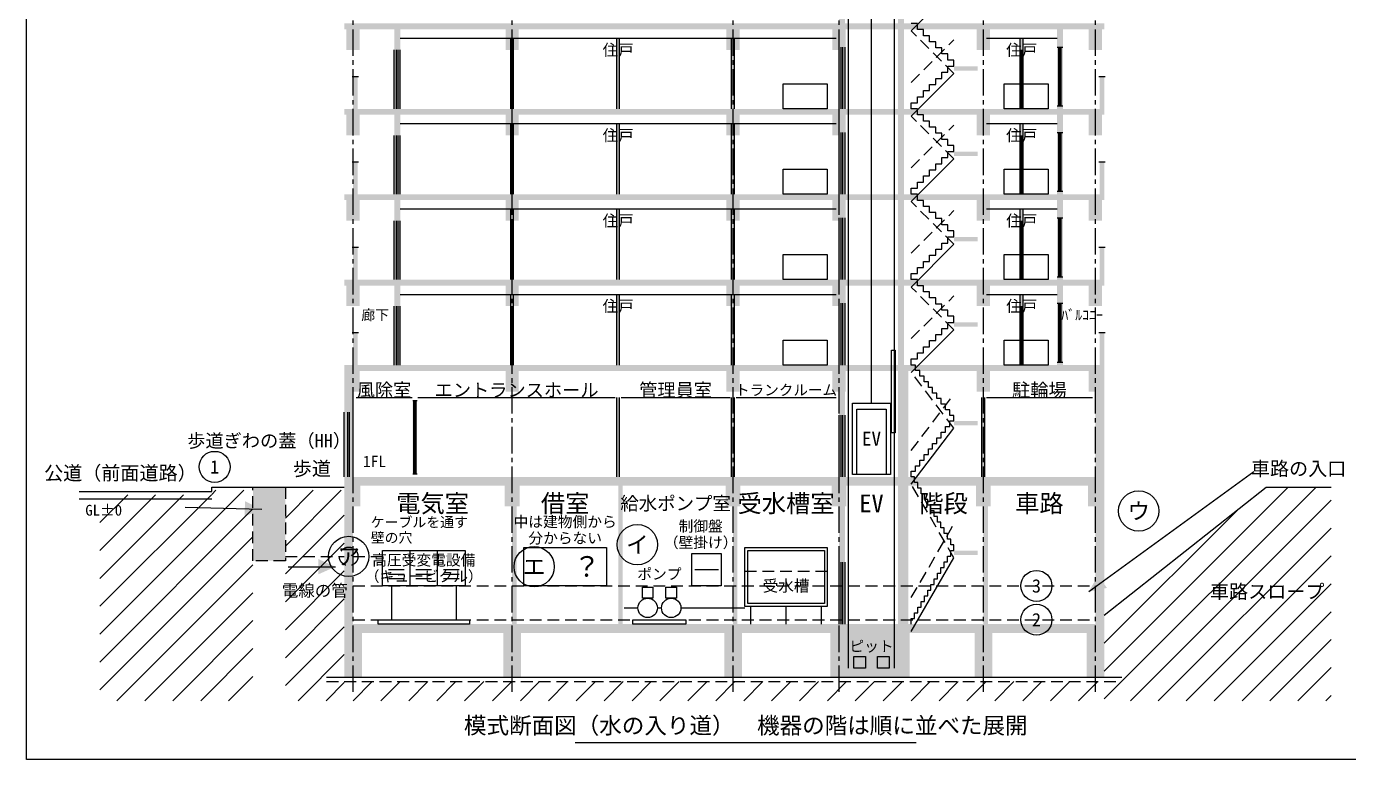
# Model space of a CAD drawing. Header units: millimetres. Extents: x 842 to 72842, y -51263 to -842.
# Drawn here: x 842 to 45727, y -51263 to -26363 of the extents above; entities that cross this region are included whole.
import ezdxf
from ezdxf.enums import TextEntityAlignment as Align

# ---------------------------------------------------------------- set-up
doc = ezdxf.new("R2010")
doc.units = ezdxf.units.MM
doc.linetypes.add('CENTER', pattern=[1350, 900, -150, 150, -150])
doc.linetypes.add('DASHED', pattern=[600, 400, -200])
for name, color, linetype in [('図枠', 7, 'CONTINUOUS'), ('地盤', 8, 'CONTINUOUS'), ('壁', 7, 'CONTINUOUS'), ('寸法', 5, 'CONTINUOUS'), ('建具', 7, 'CONTINUOUS'), ('引込', 5, 'DASHED'), ('文字', 7, 'CONTINUOUS'), ('水の位置', 4, 'DASHED'), ('水の入り道', 4, 'CONTINUOUS'), ('破線', 8, 'DASHED'), ('細線', 8, 'CONTINUOUS'), ('設備', 8, 'CONTINUOUS'), ('通り芯', 1, 'CENTER'), ('道路', 8, 'CONTINUOUS'), ('階段EV', 8, 'CONTINUOUS')]:
    doc.layers.add(name, color=color, linetype=linetype)
doc.styles.add('JP', font='msgothic.ttc')

msp = doc.modelspace()

# ---------------------------------------------------------------- linework, layer by layer
at = {"layer": '図枠'}
msp.add_line((19473.68, -50684.21), (31052.63, -50684.21), dxfattribs=at)
msp.add_lwpolyline([(842.11, -842.11), (72842.11, -842.11), (72842.11, -51263.16), (842.11, -51263.16)], close=True, dxfattribs=at)
for centre in [(38602.63, -42819.74), (21581.58, -43963.16), (11781.58, -44363.16), (18078.95, -44713.16)]:
    msp.add_circle(centre, 684.21, dxfattribs=at)
at = {"layer": '地盤'}
for p, q in [((3331.58, -47005.26), (8218.42, -42118.42)), ((7131.58, -42257.89), (7271.05, -42118.42)), ((9631.58, -43065.79), (10578.95, -42118.42)), ((9631.58, -44013.16), (11526.32, -42118.42)), ((37431.58, -48257.89), (43676.32, -42013.16)), ((37431.58, -49205.26), (44623.68, -42013.16)), ((3331.58, -43215.79), (4278.95, -42268.42)), ((3331.58, -44163.16), (5226.32, -42268.42)), ((3331.58, -45110.53), (6173.68, -42268.42)), ((3331.58, -46057.89), (7121.05, -42268.42)), ((38321.05, -49263.16), (45131.58, -42452.63)), ((3331.58, -47952.63), (8531.58, -42752.63)), ((9631.58, -44960.53), (11631.58, -42960.53)), ((37431.58, -47310.53), (41962.47, -42779.63)), ((39268.42, -49263.16), (45131.58, -43400)), ((3331.58, -48900), (8531.58, -43700)), ((9631.58, -45907.89), (11631.58, -43907.89)), ((40215.79, -49263.16), (45131.58, -44347.37)), ((3915.79, -49263.16), (8531.58, -44647.37)), ((9631.58, -46855.26), (11631.58, -44855.26)), ((41163.16, -49263.16), (45131.58, -45294.74)), ((4863.16, -49263.16), (8531.58, -45594.74)), ((9631.58, -47802.63), (11631.58, -45802.63)), ((5810.53, -49263.16), (8531.58, -46542.11)), ((42110.53, -49263.16), (45131.58, -46242.11)), ((9631.58, -48750), (11631.58, -46750)), ((6757.89, -49263.16), (8531.58, -47489.47)), ((43057.89, -49263.16), (45131.58, -47189.47)), ((10065.79, -49263.16), (11631.58, -47697.37)), ((7705.26, -49263.16), (8531.58, -48436.84)), ((44005.26, -49263.16), (45131.58, -48136.84)), ((11013.16, -49263.16), (11631.58, -48644.74)), ((11928.95, -49263.16), (12578.95, -48613.16)), ((12876.32, -49263.16), (13526.32, -48613.16)), ((13823.68, -49263.16), (14473.68, -48613.16)), ((14771.05, -49263.16), (15421.05, -48613.16)), ((15718.42, -49263.16), (16368.42, -48613.16)), ((16665.79, -49263.16), (17315.79, -48613.16)), ((17613.16, -49263.16), (18263.16, -48613.16)), ((18560.53, -49263.16), (19210.53, -48613.16)), ((19507.89, -49263.16), (20157.89, -48613.16)), ((20455.26, -49263.16), (21105.26, -48613.16)), ((21402.63, -49263.16), (22052.63, -48613.16)), ((22350, -49263.16), (23000, -48613.16)), ((23297.37, -49263.16), (23947.37, -48613.16)), ((24244.74, -49263.16), (24894.74, -48613.16)), ((25192.11, -49263.16), (25842.11, -48613.16)), ((26139.47, -49263.16), (26789.47, -48613.16)), ((27086.84, -49263.16), (27736.84, -48613.16)), ((28034.21, -49263.16), (28684.21, -48613.16)), ((28981.58, -49263.16), (29631.58, -48613.16)), ((29928.95, -49263.16), (30578.95, -48613.16)), ((30876.32, -49263.16), (31526.32, -48613.16)), ((31823.68, -49263.16), (32473.68, -48613.16)), ((32771.05, -49263.16), (33421.05, -48613.16)), ((33718.42, -49263.16), (34368.42, -48613.16)), ((34665.79, -49263.16), (35315.79, -48613.16)), ((35613.16, -49263.16), (36263.16, -48613.16)), ((36560.53, -49263.16), (37210.53, -48613.16)), ((44952.63, -49263.16), (45131.58, -49084.21))]:
    msp.add_line(p, q, dxfattribs=at)
at = {"layer": '壁'}
for points in [[(28431.58, -6063.16), (28631.58, -6063.16), (28431.58, -48163.16), (28631.58, -48163.16)], [(30431.58, -6063.16), (30631.58, -6063.16), (30431.58, -48163.16), (30631.58, -48163.16)], [(11631.58, -26263.16), (37431.58, -26263.16), (11631.58, -26463.16), (37431.58, -26463.16)], [(11706.58, -26463.16), (12156.58, -26463.16), (11706.58, -27163.16), (12156.58, -27163.16)], [(13331.58, -26463.16), (13531.58, -26463.16), (13331.58, -29163.16), (13531.58, -29163.16)], [(17106.58, -26463.16), (17556.58, -26463.16), (17106.58, -27163.16), (17556.58, -27163.16)], [(24606.58, -26463.16), (25056.58, -26463.16), (24606.58, -27163.16), (25056.58, -27163.16)], [(28206.58, -26463.16), (28656.58, -26463.16), (28206.58, -27163.16), (28656.58, -27163.16)], [(33106.58, -26463.16), (33556.58, -26463.16), (33106.58, -27163.16), (33556.58, -27163.16)], [(35831.58, -26463.16), (36031.58, -26463.16), (35831.58, -29163.16), (36031.58, -29163.16)], [(36906.58, -26463.16), (37356.58, -26463.16), (36906.58, -27163.16), (37356.58, -27163.16)], [(17281.58, -26763.16), (17381.58, -26763.16), (17281.58, -29163.16), (17381.58, -29163.16)], [(20881.58, -26763.16), (20981.58, -26763.16), (20881.58, -29163.16), (20981.58, -29163.16)], [(24781.58, -26763.16), (24881.58, -26763.16), (24781.58, -29163.16), (24881.58, -29163.16)], [(34581.58, -26763.16), (34681.58, -26763.16), (34581.58, -29163.16), (34681.58, -29163.16)], [(13331.58, -27163.16), (13531.58, -27163.16), (13331.58, -29163.16), (13531.58, -29163.16)], [(17281.58, -27163.16), (17381.58, -27163.16), (17281.58, -29163.16), (17381.58, -29163.16)], [(28431.58, -27063.16), (28631.58, -27063.16), (28431.58, -29163.16), (28631.58, -29163.16)], [(34581.58, -27163.16), (34681.58, -27163.16), (34581.58, -29163.16), (34681.58, -29163.16)], [(35831.58, -27063.16), (36031.58, -27063.16), (35831.58, -29063.16), (36031.58, -29063.16)], [(32331.58, -27713.16), (33131.58, -27713.16), (32331.58, -27863.16), (33131.58, -27863.16)], [(11931.58, -28063.16), (12081.58, -28063.16), (11931.58, -29163.16), (12081.58, -29163.16)], [(37281.58, -28063.16), (37431.58, -28063.16), (37281.58, -29163.16), (37431.58, -29163.16)], [(11631.58, -29163.16), (37431.58, -29163.16), (11631.58, -29363.16), (37431.58, -29363.16)], [(11706.58, -29363.16), (12156.58, -29363.16), (11706.58, -30063.16), (12156.58, -30063.16)], [(13331.58, -29363.16), (13531.58, -29363.16), (13331.58, -32063.16), (13531.58, -32063.16)], [(17106.58, -29363.16), (17556.58, -29363.16), (17106.58, -30063.16), (17556.58, -30063.16)], [(24606.58, -29363.16), (25056.58, -29363.16), (24606.58, -30063.16), (25056.58, -30063.16)], [(28206.58, -29363.16), (28656.58, -29363.16), (28206.58, -30063.16), (28656.58, -30063.16)], [(33106.58, -29363.16), (33556.58, -29363.16), (33106.58, -30063.16), (33556.58, -30063.16)], [(35831.58, -29363.16), (36031.58, -29363.16), (35831.58, -32063.16), (36031.58, -32063.16)], [(36906.58, -29363.16), (37356.58, -29363.16), (36906.58, -30063.16), (37356.58, -30063.16)], [(13331.58, -30063.16), (13531.58, -30063.16), (13331.58, -32063.16), (13531.58, -32063.16)], [(17281.58, -29663.16), (17381.58, -29663.16), (17281.58, -32063.16), (17381.58, -32063.16)], [(17281.58, -30063.16), (17381.58, -30063.16), (17281.58, -32063.16), (17381.58, -32063.16)], [(20881.58, -29663.16), (20981.58, -29663.16), (20881.58, -32063.16), (20981.58, -32063.16)], [(24781.58, -29663.16), (24881.58, -29663.16), (24781.58, -32063.16), (24881.58, -32063.16)], [(28431.58, -29963.16), (28631.58, -29963.16), (28431.58, -32063.16), (28631.58, -32063.16)], [(34581.58, -29663.16), (34681.58, -29663.16), (34581.58, -32063.16), (34681.58, -32063.16)], [(34581.58, -30063.16), (34681.58, -30063.16), (34581.58, -32063.16), (34681.58, -32063.16)], [(35831.58, -29963.16), (36031.58, -29963.16), (35831.58, -31963.16), (36031.58, -31963.16)], [(11931.58, -30963.16), (12081.58, -30963.16), (11931.58, -32063.16), (12081.58, -32063.16)], [(32331.58, -30613.16), (33131.58, -30613.16), (32331.58, -30763.16), (33131.58, -30763.16)], [(37281.58, -30963.16), (37431.58, -30963.16), (37281.58, -32063.16), (37431.58, -32063.16)], [(11631.58, -32063.16), (37431.58, -32063.16), (11631.58, -32263.16), (37431.58, -32263.16)], [(11706.58, -32263.16), (12156.58, -32263.16), (11706.58, -32963.16), (12156.58, -32963.16)], [(13331.58, -32263.16), (13531.58, -32263.16), (13331.58, -34963.16), (13531.58, -34963.16)], [(17106.58, -32263.16), (17556.58, -32263.16), (17106.58, -32963.16), (17556.58, -32963.16)], [(24606.58, -32263.16), (25056.58, -32263.16), (24606.58, -32963.16), (25056.58, -32963.16)], [(28206.58, -32263.16), (28656.58, -32263.16), (28206.58, -32963.16), (28656.58, -32963.16)], [(33106.58, -32263.16), (33556.58, -32263.16), (33106.58, -32963.16), (33556.58, -32963.16)], [(35831.58, -32263.16), (36031.58, -32263.16), (35831.58, -34963.16), (36031.58, -34963.16)], [(36906.58, -32263.16), (37356.58, -32263.16), (36906.58, -32963.16), (37356.58, -32963.16)], [(17281.58, -32563.16), (17381.58, -32563.16), (17281.58, -34963.16), (17381.58, -34963.16)], [(20881.58, -32563.16), (20981.58, -32563.16), (20881.58, -34963.16), (20981.58, -34963.16)], [(24781.58, -32563.16), (24881.58, -32563.16), (24781.58, -34963.16), (24881.58, -34963.16)], [(34581.58, -32563.16), (34681.58, -32563.16), (34581.58, -34963.16), (34681.58, -34963.16)], [(13331.58, -32963.16), (13531.58, -32963.16), (13331.58, -34963.16), (13531.58, -34963.16)], [(17281.58, -32963.16), (17381.58, -32963.16), (17281.58, -34963.16), (17381.58, -34963.16)], [(28431.58, -32863.16), (28631.58, -32863.16), (28431.58, -34963.16), (28631.58, -34963.16)], [(34581.58, -32963.16), (34681.58, -32963.16), (34581.58, -34963.16), (34681.58, -34963.16)], [(35831.58, -32863.16), (36031.58, -32863.16), (35831.58, -34863.16), (36031.58, -34863.16)], [(32331.58, -33513.16), (33131.58, -33513.16), (32331.58, -33663.16), (33131.58, -33663.16)], [(11931.58, -33863.16), (12081.58, -33863.16), (11931.58, -34963.16), (12081.58, -34963.16)], [(37281.58, -33863.16), (37431.58, -33863.16), (37281.58, -34963.16), (37431.58, -34963.16)], [(11631.58, -34963.16), (37431.58, -34963.16), (11631.58, -35163.16), (37431.58, -35163.16)], [(11706.58, -35163.16), (12156.58, -35163.16), (11706.58, -35863.16), (12156.58, -35863.16)], [(13331.58, -35163.16), (13531.58, -35163.16), (13331.58, -37863.16), (13531.58, -37863.16)], [(17106.58, -35163.16), (17556.58, -35163.16), (17106.58, -35863.16), (17556.58, -35863.16)], [(24606.58, -35163.16), (25056.58, -35163.16), (24606.58, -35863.16), (25056.58, -35863.16)], [(28206.58, -35163.16), (28656.58, -35163.16), (28206.58, -35863.16), (28656.58, -35863.16)], [(33106.58, -35163.16), (33556.58, -35163.16), (33106.58, -35863.16), (33556.58, -35863.16)], [(35831.58, -35163.16), (36031.58, -35163.16), (35831.58, -37863.16), (36031.58, -37863.16)], [(36906.58, -35163.16), (37356.58, -35163.16), (36906.58, -35863.16), (37356.58, -35863.16)], [(13331.58, -35863.16), (13531.58, -35863.16), (13331.58, -37863.16), (13531.58, -37863.16)], [(17281.58, -35463.16), (17381.58, -35463.16), (17281.58, -37863.16), (17381.58, -37863.16)], [(17281.58, -35863.16), (17381.58, -35863.16), (17281.58, -37863.16), (17381.58, -37863.16)], [(20881.58, -35463.16), (20981.58, -35463.16), (20881.58, -37863.16), (20981.58, -37863.16)], [(24781.58, -35463.16), (24881.58, -35463.16), (24781.58, -37863.16), (24881.58, -37863.16)], [(28431.58, -35763.16), (28631.58, -35763.16), (28431.58, -37863.16), (28631.58, -37863.16)], [(34581.58, -35463.16), (34681.58, -35463.16), (34581.58, -37863.16), (34681.58, -37863.16)], [(34581.58, -35863.16), (34681.58, -35863.16), (34581.58, -37863.16), (34681.58, -37863.16)], [(35831.58, -35763.16), (36031.58, -35763.16), (35831.58, -37763.16), (36031.58, -37763.16)], [(11931.58, -36763.16), (12081.58, -36763.16), (11931.58, -37863.16), (12081.58, -37863.16)], [(32331.58, -36413.16), (33131.58, -36413.16), (32331.58, -36563.16), (33131.58, -36563.16)], [(37281.58, -36763.16), (37431.58, -36763.16), (37281.58, -37863.16), (37431.58, -37863.16)], [(11631.58, -37863.16), (11931.58, -37863.16), (11631.58, -41963.16), (11931.58, -41963.16)], [(11631.58, -37863.16), (37431.58, -37863.16), (11631.58, -38063.16), (37431.58, -38063.16)], [(11706.58, -38063.16), (12156.58, -38063.16), (11706.58, -38763.16), (12156.58, -38763.16)], [(17106.58, -38063.16), (17556.58, -38063.16), (17106.58, -38763.16), (17556.58, -38763.16)], [(24606.58, -38063.16), (25056.58, -38063.16), (24606.58, -38763.16), (25056.58, -38763.16)], [(28206.58, -38063.16), (28656.58, -38063.16), (28206.58, -38763.16), (28656.58, -38763.16)], [(28431.58, -37863.16), (28581.58, -37863.16), (28431.58, -41663.16), (28581.58, -41663.16)], [(30631.58, -37863.16), (30781.58, -37863.16), (30631.58, -41663.16), (30781.58, -41663.16)], [(33106.58, -38063.16), (33556.58, -38063.16), (33106.58, -38763.16), (33556.58, -38763.16)], [(36906.58, -38063.16), (37356.58, -38063.16), (36906.58, -38763.16), (37356.58, -38763.16)], [(37131.58, -37863.16), (37431.58, -37863.16), (37131.58, -41963.16), (37431.58, -41963.16)], [(20881.58, -38963.16), (20981.58, -38963.16), (20881.58, -41663.16), (20981.58, -41663.16)], [(24781.58, -38963.16), (24881.58, -38963.16), (24781.58, -41663.16), (24881.58, -41663.16)], [(33281.58, -38963.16), (33381.58, -38963.16), (33281.58, -41663.16), (33381.58, -41663.16)], [(11631.58, -39463.16), (11931.58, -39463.16), (11631.58, -41663.16), (11931.58, -41663.16)], [(13956.58, -39063.16), (14106.58, -39063.16), (13956.58, -41563.16), (14106.58, -41563.16)], [(28431.58, -39563.16), (28631.58, -39563.16), (28431.58, -41663.16), (28631.58, -41663.16)], [(32331.58, -39763.16), (33131.58, -39763.16), (32331.58, -39913.16), (33131.58, -39913.16)], [(11631.58, -41663.16), (11931.58, -41663.16), (11631.58, -46663.16), (11931.58, -46663.16)], [(11631.58, -41663.16), (37431.58, -41663.16), (11631.58, -41963.16), (37431.58, -41963.16)], [(37131.58, -41663.16), (37431.58, -41663.16), (37131.58, -46663.16), (37431.58, -46663.16)], [(8531.58, -42013.16), (9631.58, -42013.16), (8531.58, -44513.16), (9631.58, -44513.16)], [(11681.58, -41963.16), (12181.58, -41963.16), (11681.58, -42663.16), (12181.58, -42663.16)], [(17081.58, -41963.16), (17581.58, -41963.16), (17081.58, -42663.16), (17581.58, -42663.16)], [(17331.58, -41963.16), (17481.58, -41963.16), (17331.58, -46663.16), (17481.58, -46663.16)], [(20931.58, -41963.16), (21081.58, -41963.16), (20931.58, -46663.16), (21081.58, -46663.16)], [(24581.58, -41963.16), (25081.58, -41963.16), (24581.58, -42663.16), (25081.58, -42663.16)], [(24831.58, -41963.16), (24981.58, -41963.16), (24831.58, -46663.16), (24981.58, -46663.16)], [(28181.58, -41963.16), (28681.58, -41963.16), (28181.58, -42663.16), (28681.58, -42663.16)], [(28431.58, -41963.16), (28581.58, -41963.16), (28431.58, -46663.16), (28581.58, -46663.16)], [(30631.58, -41963.16), (30781.58, -41963.16), (30631.58, -46663.16), (30781.58, -46663.16)], [(33081.58, -41963.16), (33581.58, -41963.16), (33081.58, -42663.16), (33581.58, -42663.16)], [(33331.58, -41963.16), (33481.58, -41963.16), (33331.58, -46663.16), (33481.58, -46663.16)], [(36881.58, -41963.16), (37381.58, -41963.16), (36881.58, -42663.16), (37381.58, -42663.16)], [(37131.58, -43363.16), (37431.58, -43363.16), (37131.58, -46363.16), (37431.58, -46363.16)], [(32331.58, -44163.16), (33131.58, -44163.16), (32331.58, -44313.16), (33131.58, -44313.16)], [(28431.58, -44563.16), (28631.58, -44563.16), (28431.58, -46663.16), (28631.58, -46663.16)], [(11631.58, -46663.16), (37431.58, -46663.16), (11631.58, -46963.16), (37431.58, -46963.16)], [(11631.58, -46663.16), (11931.58, -46663.16), (11631.58, -48463.16), (11931.58, -48463.16)], [(28231.58, -46663.16), (28431.58, -46663.16), (28231.58, -48463.16), (28431.58, -48463.16)], [(28431.58, -46663.16), (30631.58, -46663.16), (28431.58, -48163.16), (30631.58, -48163.16)], [(30631.58, -46663.16), (30831.58, -46663.16), (30631.58, -48463.16), (30831.58, -48463.16)], [(37131.58, -46663.16), (37431.58, -46663.16), (37131.58, -48463.16), (37431.58, -48463.16)], [(11631.58, -46963.16), (12231.58, -46963.16), (11631.58, -48463.16), (12231.58, -48463.16)], [(17031.58, -46963.16), (17631.58, -46963.16), (17031.58, -48463.16), (17631.58, -48463.16)], [(24531.58, -46963.16), (25131.58, -46963.16), (24531.58, -48463.16), (25131.58, -48463.16)], [(28131.58, -46963.16), (28731.58, -46963.16), (28131.58, -48463.16), (28731.58, -48463.16)], [(33031.58, -46963.16), (33631.58, -46963.16), (33031.58, -48463.16), (33631.58, -48463.16)], [(36831.58, -46963.16), (37431.58, -46963.16), (36831.58, -48463.16), (37431.58, -48463.16)], [(28431.58, -48163.16), (30631.58, -48163.16), (28431.58, -48463.16), (30631.58, -48463.16)]]:
    msp.add_solid(points, dxfattribs=at)
at = {"layer": '建具'}
for p, q in [((13406.58, -29163.16), (13406.58, -27163.16)), ((13456.58, -29163.16), (13456.58, -27163.16)), ((17306.58, -29163.16), (17306.58, -27163.16)), ((17356.58, -29163.16), (17356.58, -27163.16)), ((28506.58, -29163.16), (28506.58, -27063.16)), ((28556.58, -29163.16), (28556.58, -27063.16)), ((34606.58, -29163.16), (34606.58, -27163.16)), ((34656.58, -29163.16), (34656.58, -27163.16)), ((35931.58, -29063.16), (35931.58, -27063.16)), ((11901.58, -28063.16), (12111.58, -28063.16)), ((37251.58, -28063.16), (37461.58, -28063.16)), ((13406.58, -32063.16), (13406.58, -30063.16)), ((13456.58, -32063.16), (13456.58, -30063.16)), ((17306.58, -32063.16), (17306.58, -30063.16)), ((17356.58, -32063.16), (17356.58, -30063.16)), ((28506.58, -32063.16), (28506.58, -29963.16)), ((28556.58, -32063.16), (28556.58, -29963.16)), ((34606.58, -32063.16), (34606.58, -30063.16)), ((34656.58, -32063.16), (34656.58, -30063.16)), ((35931.58, -31963.16), (35931.58, -29963.16)), ((11901.58, -30963.16), (12111.58, -30963.16)), ((37251.58, -30963.16), (37461.58, -30963.16)), ((13406.58, -34963.16), (13406.58, -32963.16)), ((13456.58, -34963.16), (13456.58, -32963.16)), ((17306.58, -34963.16), (17306.58, -32963.16)), ((17356.58, -34963.16), (17356.58, -32963.16)), ((28506.58, -34963.16), (28506.58, -32863.16)), ((28556.58, -34963.16), (28556.58, -32863.16)), ((34606.58, -34963.16), (34606.58, -32963.16)), ((34656.58, -34963.16), (34656.58, -32963.16)), ((35931.58, -34863.16), (35931.58, -32863.16)), ((11901.58, -33863.16), (12111.58, -33863.16)), ((37251.58, -33863.16), (37461.58, -33863.16)), ((13406.58, -37863.16), (13406.58, -35863.16)), ((13456.58, -37863.16), (13456.58, -35863.16)), ((17306.58, -37863.16), (17306.58, -35863.16)), ((17356.58, -37863.16), (17356.58, -35863.16)), ((28506.58, -37863.16), (28506.58, -35763.16)), ((28556.58, -37863.16), (28556.58, -35763.16)), ((34606.58, -37863.16), (34606.58, -35863.16)), ((34656.58, -37863.16), (34656.58, -35863.16)), ((35931.58, -37763.16), (35931.58, -35763.16)), ((11901.58, -36763.16), (12111.58, -36763.16)), ((37251.58, -36763.16), (37461.58, -36763.16)), ((11756.58, -41663.16), (11756.58, -39463.16)), ((11806.58, -41663.16), (11806.58, -39463.16)), ((14031.58, -41563.16), (14031.58, -39063.16)), ((28506.58, -41663.16), (28506.58, -39563.16)), ((28556.58, -41663.16), (28556.58, -39563.16)), ((28506.58, -46663.16), (28506.58, -44563.16)), ((28556.58, -46663.16), (28556.58, -44563.16))]:
    msp.add_line(p, q, dxfattribs=at)
at = {"layer": '引込'}
for p, q in [((9631.58, -44363.16), (11631.58, -44363.16)), ((11931.58, -44363.16), (12931.58, -44363.16))]:
    msp.add_line(p, q, dxfattribs=at)
msp.add_lwpolyline([(8531.58, -42013.16), (9631.58, -42013.16), (9631.58, -44513.16), (8531.58, -44513.16)], close=True, dxfattribs=at)
msp.add_circle((11781.58, -44363.16), 315.79, dxfattribs=at)
at = {"layer": '水の位置'}
for p, q in [((11931.58, -45363.16), (37131.58, -45363.16)), ((11931.58, -46513.16), (37131.58, -46513.16))]:
    msp.add_line(p, q, dxfattribs=at)
at = {"layer": '水の入り道'}
for p, q in [((42510.53, -41486.84), (36905.26, -45563.16)), ((6231.58, -42689.47), (8831.58, -42763.16)), ((9731.58, -44713.16), (11331.58, -44713.16))]:
    msp.add_line(p, q, dxfattribs=at)
for centre in [(7231.58, -41321.05), (35131.58, -45363.16), (35131.58, -46513.16)]:
    msp.add_circle(centre, 526.32, dxfattribs=at)
for points in [[(8831.58, -42763.16), (8247.83, -43004.25), (8262.42, -42489.39)], [(11331.58, -44713.16), (10754.89, -44970.69), (10754.89, -44455.62)], [(36905.26, -45563.16), (37220.19, -45015.7), (37523.13, -45432.26)]]:
    msp.add_solid(points, dxfattribs=at)
at = {"layer": '破線'}
for p, q in [((32331.58, -27963.16), (30881.58, -26513.16)), ((30881.58, -28263.16), (32331.58, -26813.16)), ((32331.58, -30863.16), (30881.58, -29413.16)), ((30881.58, -31163.16), (32331.58, -29713.16)), ((32331.58, -33763.16), (30881.58, -32313.16)), ((30881.58, -34063.16), (32331.58, -32613.16)), ((32331.58, -36663.16), (30881.58, -35213.16)), ((30881.58, -36963.16), (32331.58, -35513.16)), ((32331.58, -40013.16), (30881.58, -38113.16)), ((30881.58, -40763.16), (32331.58, -38863.16)), ((32331.58, -44413.16), (30881.58, -41913.16)), ((30881.58, -45763.16), (32331.58, -43263.16)), ((25231.58, -44863.16), (28031.58, -44863.16)), ((11031.58, -48613.16), (38031.58, -48613.16))]:
    msp.add_line(p, q, dxfattribs=at)
for points in [[(32331.58, -27713.16), (32331.58, -27506.02), (32124.44, -27506.02), (32124.44, -27506.02), (32124.44, -27298.87), (31917.29, -27298.87), (31917.29, -27298.87), (31917.29, -27091.73), (31710.15, -27091.73), (31710.15, -27091.73), (31710.15, -26884.59), (31503.01, -26884.59), (31503.01, -26884.59), (31503.01, -26677.44), (31295.86, -26677.44), (31295.86, -26677.44), (31295.86, -26470.3), (31088.72, -26470.3), (31088.72, -26470.3), (31088.72, -26263.16), (30881.58, -26263.16)], [(32331.58, -30613.16), (32331.58, -30406.02), (32124.44, -30406.02), (32124.44, -30406.02), (32124.44, -30198.87), (31917.29, -30198.87), (31917.29, -30198.87), (31917.29, -29991.73), (31710.15, -29991.73), (31710.15, -29991.73), (31710.15, -29784.59), (31503.01, -29784.59), (31503.01, -29784.59), (31503.01, -29577.44), (31295.86, -29577.44), (31295.86, -29577.44), (31295.86, -29370.3), (31088.72, -29370.3), (31088.72, -29370.3), (31088.72, -29163.16), (30881.58, -29163.16)], [(32331.58, -33513.16), (32331.58, -33306.02), (32124.44, -33306.02), (32124.44, -33306.02), (32124.44, -33098.87), (31917.29, -33098.87), (31917.29, -33098.87), (31917.29, -32891.73), (31710.15, -32891.73), (31710.15, -32891.73), (31710.15, -32684.59), (31503.01, -32684.59), (31503.01, -32684.59), (31503.01, -32477.44), (31295.86, -32477.44), (31295.86, -32477.44), (31295.86, -32270.3), (31088.72, -32270.3), (31088.72, -32270.3), (31088.72, -32063.16), (30881.58, -32063.16)], [(32331.58, -36413.16), (32331.58, -36206.02), (32124.44, -36206.02), (32124.44, -36206.02), (32124.44, -35998.87), (31917.29, -35998.87), (31917.29, -35998.87), (31917.29, -35791.73), (31710.15, -35791.73), (31710.15, -35791.73), (31710.15, -35584.59), (31503.01, -35584.59), (31503.01, -35584.59), (31503.01, -35377.44), (31295.86, -35377.44), (31295.86, -35377.44), (31295.86, -35170.3), (31088.72, -35170.3), (31088.72, -35170.3), (31088.72, -34963.16), (30881.58, -34963.16)], [(32331.58, -39763.16), (32331.58, -39573.16), (32186.58, -39573.16), (32186.58, -39573.16), (32186.58, -39383.16), (32041.58, -39383.16), (32041.58, -39383.16), (32041.58, -39193.16), (31896.58, -39193.16), (31896.58, -39193.16), (31896.58, -39003.16), (31751.58, -39003.16), (31751.58, -39003.16), (31751.58, -38813.16), (31606.58, -38813.16), (31606.58, -38813.16), (31606.58, -38623.16), (31461.58, -38623.16), (31461.58, -38623.16), (31461.58, -38433.16), (31316.58, -38433.16), (31316.58, -38433.16), (31316.58, -38243.16), (31171.58, -38243.16), (31171.58, -38243.16), (31171.58, -38053.16), (31026.58, -38053.16), (31026.58, -38053.16), (31026.58, -37863.16), (30881.58, -37863.16)], [(32331.58, -44163.16), (32331.58, -43970.85), (32220.04, -43970.85), (32220.04, -43970.85), (32220.04, -43778.54), (32108.5, -43778.54), (32108.5, -43778.54), (32108.5, -43586.23), (31996.96, -43586.23), (31996.96, -43586.23), (31996.96, -43393.93), (31885.43, -43393.93), (31885.43, -43393.93), (31885.43, -43201.62), (31773.89, -43201.62), (31773.89, -43201.62), (31773.89, -43009.31), (31662.35, -43009.31), (31662.35, -43009.31), (31662.35, -42817), (31550.81, -42817), (31550.81, -42817), (31550.81, -42624.7), (31439.27, -42624.7), (31439.27, -42624.7), (31439.27, -42432.39), (31327.73, -42432.39), (31327.73, -42432.39), (31327.73, -42240.08), (31216.19, -42240.08), (31216.19, -42240.08), (31216.19, -42047.77), (31104.66, -42047.77), (31104.66, -42047.77), (31104.66, -41855.47), (30993.12, -41855.47), (30993.12, -41855.47), (30993.12, -41663.16), (30881.58, -41663.16)]]:
    msp.add_lwpolyline(points, dxfattribs=at)
at = {"layer": '細線'}
for p, q in [((29531.58, -39163.16), (29531.58, -8063.16)), ((28751.58, -48163.16), (28751.58, -8863.16)), ((30311.58, -48163.16), (30311.58, -8863.16)), ((13531.58, -26763.16), (28331.58, -26763.16)), ((17281.58, -29163.16), (17281.58, -26763.16)), ((17381.58, -29163.16), (17381.58, -26763.16)), ((20881.58, -29163.16), (20881.58, -26763.16)), ((20981.58, -29163.16), (20981.58, -26763.16)), ((24781.58, -29163.16), (24781.58, -26763.16)), ((24881.58, -29163.16), (24881.58, -26763.16)), ((33431.58, -26763.16), (35831.58, -26763.16)), ((34581.58, -29163.16), (34581.58, -26763.16)), ((34681.58, -29163.16), (34681.58, -26763.16)), ((13331.58, -29163.16), (13331.58, -27163.16)), ((13531.58, -29163.16), (13531.58, -27163.16)), ((17281.58, -29163.16), (17281.58, -27163.16)), ((17381.58, -29163.16), (17381.58, -27163.16)), ((28431.58, -29163.16), (28431.58, -27063.16)), ((28631.58, -29163.16), (28631.58, -27063.16)), ((34581.58, -29163.16), (34581.58, -27163.16)), ((34681.58, -29163.16), (34681.58, -27163.16)), ((35831.58, -27063.16), (36031.58, -27063.16)), ((35891.58, -29063.16), (35891.58, -27063.16)), ((35971.58, -29063.16), (35971.58, -27063.16)), ((35831.58, -29063.16), (36031.58, -29063.16)), ((13331.58, -32063.16), (13331.58, -30063.16)), ((13531.58, -29663.16), (28331.58, -29663.16)), ((13531.58, -32063.16), (13531.58, -30063.16)), ((17281.58, -32063.16), (17281.58, -29663.16)), ((17281.58, -32063.16), (17281.58, -30063.16)), ((17381.58, -32063.16), (17381.58, -29663.16)), ((17381.58, -32063.16), (17381.58, -30063.16)), ((20881.58, -32063.16), (20881.58, -29663.16)), ((20981.58, -32063.16), (20981.58, -29663.16)), ((24781.58, -32063.16), (24781.58, -29663.16)), ((24881.58, -32063.16), (24881.58, -29663.16)), ((28431.58, -32063.16), (28431.58, -29963.16)), ((28631.58, -32063.16), (28631.58, -29963.16)), ((33431.58, -29663.16), (35831.58, -29663.16)), ((34581.58, -32063.16), (34581.58, -29663.16)), ((34581.58, -32063.16), (34581.58, -30063.16)), ((34681.58, -32063.16), (34681.58, -29663.16)), ((34681.58, -32063.16), (34681.58, -30063.16)), ((35831.58, -29963.16), (36031.58, -29963.16)), ((35891.58, -31963.16), (35891.58, -29963.16)), ((35971.58, -31963.16), (35971.58, -29963.16)), ((35831.58, -31963.16), (36031.58, -31963.16)), ((13531.58, -32563.16), (28331.58, -32563.16)), ((17281.58, -34963.16), (17281.58, -32563.16)), ((17381.58, -34963.16), (17381.58, -32563.16)), ((20881.58, -34963.16), (20881.58, -32563.16)), ((20981.58, -34963.16), (20981.58, -32563.16)), ((24781.58, -34963.16), (24781.58, -32563.16)), ((24881.58, -34963.16), (24881.58, -32563.16)), ((33431.58, -32563.16), (35831.58, -32563.16)), ((34581.58, -34963.16), (34581.58, -32563.16)), ((34681.58, -34963.16), (34681.58, -32563.16)), ((13331.58, -34963.16), (13331.58, -32963.16)), ((13531.58, -34963.16), (13531.58, -32963.16)), ((17281.58, -34963.16), (17281.58, -32963.16)), ((17381.58, -34963.16), (17381.58, -32963.16)), ((28431.58, -34963.16), (28431.58, -32863.16)), ((28631.58, -34963.16), (28631.58, -32863.16)), ((34581.58, -34963.16), (34581.58, -32963.16)), ((34681.58, -34963.16), (34681.58, -32963.16)), ((35831.58, -32863.16), (36031.58, -32863.16)), ((35891.58, -34863.16), (35891.58, -32863.16)), ((35971.58, -34863.16), (35971.58, -32863.16)), ((35831.58, -34863.16), (36031.58, -34863.16)), ((13331.58, -37863.16), (13331.58, -35863.16)), ((13531.58, -35463.16), (28331.58, -35463.16)), ((13531.58, -37863.16), (13531.58, -35863.16)), ((17281.58, -37863.16), (17281.58, -35463.16)), ((17281.58, -37863.16), (17281.58, -35863.16)), ((17381.58, -37863.16), (17381.58, -35463.16)), ((17381.58, -37863.16), (17381.58, -35863.16)), ((20881.58, -37863.16), (20881.58, -35463.16)), ((20981.58, -37863.16), (20981.58, -35463.16)), ((24781.58, -37863.16), (24781.58, -35463.16)), ((24881.58, -37863.16), (24881.58, -35463.16)), ((28431.58, -37863.16), (28431.58, -35763.16)), ((28631.58, -37863.16), (28631.58, -35763.16)), ((33431.58, -35463.16), (35831.58, -35463.16)), ((34581.58, -37863.16), (34581.58, -35463.16)), ((34581.58, -37863.16), (34581.58, -35863.16)), ((34681.58, -37863.16), (34681.58, -35463.16)), ((34681.58, -37863.16), (34681.58, -35863.16)), ((35831.58, -35763.16), (36031.58, -35763.16)), ((35891.58, -37763.16), (35891.58, -35763.16)), ((35971.58, -37763.16), (35971.58, -35763.16)), ((35831.58, -37763.16), (36031.58, -37763.16)), ((12031.58, -38963.16), (13931.58, -38963.16)), ((14131.58, -38963.16), (20831.58, -38963.16)), ((20881.58, -41663.16), (20881.58, -38963.16)), ((20981.58, -41663.16), (20981.58, -38963.16)), ((21031.58, -38963.16), (24731.58, -38963.16)), ((24781.58, -41663.16), (24781.58, -38963.16)), ((24881.58, -41663.16), (24881.58, -38963.16)), ((24931.58, -38963.16), (28331.58, -38963.16)), ((33281.58, -41663.16), (33281.58, -38963.16)), ((33381.58, -41663.16), (33381.58, -38963.16)), ((33431.58, -38963.16), (37031.58, -38963.16)), ((11631.58, -41663.16), (11631.58, -39463.16)), ((11931.58, -41663.16), (11931.58, -39463.16)), ((13956.58, -39063.16), (14106.58, -39063.16)), ((13991.58, -41563.16), (13991.58, -39063.16)), ((14071.58, -41563.16), (14071.58, -39063.16)), ((28431.58, -41663.16), (28431.58, -39563.16)), ((28631.58, -41663.16), (28631.58, -39563.16)), ((13956.58, -41563.16), (14106.58, -41563.16)), ((2631.58, -42413.16), (7131.58, -42413.16)), ((13864.91, -45363.16), (13864.91, -44163.16)), ((14798.25, -45363.16), (14798.25, -44163.16)), ((13131.58, -44813.16), (13664.91, -44813.16)), ((14064.91, -44813.16), (14598.25, -44813.16)), ((14998.25, -44813.16), (15531.58, -44813.16)), ((23531.58, -44813.16), (24331.58, -44813.16)), ((28431.58, -46663.16), (28431.58, -44563.16)), ((28631.58, -46663.16), (28631.58, -44563.16)), ((13131.58, -44963.16), (13664.91, -44963.16)), ((13131.58, -45113.16), (13664.91, -45113.16)), ((14064.91, -44963.16), (14598.25, -44963.16)), ((14064.91, -45113.16), (14598.25, -45113.16)), ((14998.25, -44963.16), (15531.58, -44963.16)), ((14998.25, -45113.16), (15531.58, -45113.16)), ((21131.58, -46113.16), (21601.58, -46113.16)), ((22261.58, -46113.16), (22401.58, -46113.16)), ((23061.58, -46113.16), (24831.58, -46113.16)), ((24831.58, -46113.16), (25231.58, -46113.16)), ((25431.58, -46663.16), (25431.58, -46063.16)), ((26631.58, -46663.16), (26631.58, -46063.16)), ((27831.58, -46663.16), (27831.58, -46063.16)), ((11031.58, -48463.16), (38031.58, -48463.16))]:
    msp.add_line(p, q, dxfattribs=at)
for points in [[(26531.58, -28313.16), (28031.58, -28313.16), (28031.58, -29163.16), (26531.58, -29163.16)], [(34031.58, -28313.16), (35531.58, -28313.16), (35531.58, -29163.16), (34031.58, -29163.16)], [(26531.58, -31213.16), (28031.58, -31213.16), (28031.58, -32063.16), (26531.58, -32063.16)], [(34031.58, -31213.16), (35531.58, -31213.16), (35531.58, -32063.16), (34031.58, -32063.16)], [(26531.58, -34113.16), (28031.58, -34113.16), (28031.58, -34963.16), (26531.58, -34963.16)], [(34031.58, -34113.16), (35531.58, -34113.16), (35531.58, -34963.16), (34031.58, -34963.16)], [(26531.58, -37013.16), (28031.58, -37013.16), (28031.58, -37863.16), (26531.58, -37863.16)], [(34031.58, -37013.16), (35531.58, -37013.16), (35531.58, -37863.16), (34031.58, -37863.16)], [(30211.58, -37363.16), (30331.58, -37363.16), (30331.58, -40163.16), (30211.58, -40163.16)], [(29031.58, -39363.16), (30031.58, -39363.16), (30031.58, -41583.16), (29031.58, -41583.16)], [(25331.58, -44163.16), (27931.58, -44163.16), (27931.58, -45963.16), (25331.58, -45963.16)], [(21751.58, -45413.16), (22111.58, -45413.16), (22111.58, -45783.16), (21751.58, -45783.16)], [(22551.58, -45413.16), (22911.58, -45413.16), (22911.58, -45783.16), (22551.58, -45783.16)]]:
    msp.add_lwpolyline(points, close=True, dxfattribs=at)
at = {"layer": '設備'}
for p, q in [((13231.58, -45363.16), (13231.58, -46513.16)), ((15431.58, -45363.16), (15431.58, -46513.16))]:
    msp.add_line(p, q, dxfattribs=at)
for points in [[(28881.58, -39163.16), (30181.58, -39163.16), (30181.58, -41583.16), (28881.58, -41583.16)], [(12931.58, -44163.16), (15731.58, -44163.16), (15731.58, -45363.16), (12931.58, -45363.16)], [(17731.58, -44063.16), (20531.58, -44063.16), (20531.58, -45363.16), (17731.58, -45363.16)], [(23431.58, -44263.16), (24431.58, -44263.16), (24431.58, -45363.16), (23431.58, -45363.16)], [(25231.58, -44063.16), (28031.58, -44063.16), (28031.58, -46063.16), (25231.58, -46063.16)], [(12781.58, -46513.16), (15881.58, -46513.16), (15881.58, -46663.16), (12781.58, -46663.16)], [(21431.58, -46513.16), (23231.58, -46513.16), (23231.58, -46663.16), (21431.58, -46663.16)], [(28931.58, -47763.16), (29331.58, -47763.16), (29331.58, -48163.16), (28931.58, -48163.16)], [(29731.58, -47763.16), (30131.58, -47763.16), (30131.58, -48163.16), (29731.58, -48163.16)]]:
    msp.add_lwpolyline(points, close=True, dxfattribs=at)
for centre in [(21931.58, -46113.16), (22731.58, -46113.16)]:
    msp.add_circle(centre, 330, dxfattribs=at)
at = {"layer": '通り芯'}
for p, q in [((11931.58, -48963.16), (11931.58, -4063.16)), ((17331.58, -48963.16), (17331.58, -4063.16)), ((24831.58, -48963.16), (24831.58, -4063.16)), ((28431.58, -48963.16), (28431.58, -4063.16)), ((33331.58, -48963.16), (33331.58, -4063.16)), ((37131.58, -48963.16), (37131.58, -4063.16))]:
    msp.add_line(p, q, dxfattribs=at)
at = {"layer": '道路'}
for p, q in [((2631.58, -42163.16), (7131.58, -42163.16)), ((7131.58, -42163.16), (7131.58, -42013.16)), ((7131.58, -42013.16), (11631.58, -42013.16)), ((37431.58, -46363.16), (42931.58, -42013.16)), ((42931.58, -42013.16), (45131.58, -42013.16))]:
    msp.add_line(p, q, dxfattribs=at)
at = {"layer": '階段EV'}
for p, q in [((30881.58, -26513.16), (32331.58, -25063.16)), ((30881.58, -29413.16), (32331.58, -27963.16)), ((30881.58, -32313.16), (32331.58, -30863.16)), ((30881.58, -35213.16), (32331.58, -33763.16)), ((30881.58, -38113.16), (32331.58, -36663.16)), ((30881.58, -41913.16), (32331.58, -40013.16)), ((30881.58, -46913.16), (32331.58, -44413.16))]:
    msp.add_line(p, q, dxfattribs=at)
for points in [[(30881.58, -29163.16), (30881.58, -28956.02), (31088.72, -28956.02), (31088.72, -28956.02), (31088.72, -28748.87), (31295.86, -28748.87), (31295.86, -28748.87), (31295.86, -28541.73), (31503.01, -28541.73), (31503.01, -28541.73), (31503.01, -28334.59), (31710.15, -28334.59), (31710.15, -28334.59), (31710.15, -28127.44), (31917.29, -28127.44), (31917.29, -28127.44), (31917.29, -27920.3), (32124.44, -27920.3), (32124.44, -27920.3), (32124.44, -27713.16), (32331.58, -27713.16)], [(30881.58, -32063.16), (30881.58, -31856.02), (31088.72, -31856.02), (31088.72, -31856.02), (31088.72, -31648.87), (31295.86, -31648.87), (31295.86, -31648.87), (31295.86, -31441.73), (31503.01, -31441.73), (31503.01, -31441.73), (31503.01, -31234.59), (31710.15, -31234.59), (31710.15, -31234.59), (31710.15, -31027.44), (31917.29, -31027.44), (31917.29, -31027.44), (31917.29, -30820.3), (32124.44, -30820.3), (32124.44, -30820.3), (32124.44, -30613.16), (32331.58, -30613.16)], [(30881.58, -34963.16), (30881.58, -34756.02), (31088.72, -34756.02), (31088.72, -34756.02), (31088.72, -34548.87), (31295.86, -34548.87), (31295.86, -34548.87), (31295.86, -34341.73), (31503.01, -34341.73), (31503.01, -34341.73), (31503.01, -34134.59), (31710.15, -34134.59), (31710.15, -34134.59), (31710.15, -33927.44), (31917.29, -33927.44), (31917.29, -33927.44), (31917.29, -33720.3), (32124.44, -33720.3), (32124.44, -33720.3), (32124.44, -33513.16), (32331.58, -33513.16)], [(30881.58, -37863.16), (30881.58, -37656.02), (31088.72, -37656.02), (31088.72, -37656.02), (31088.72, -37448.87), (31295.86, -37448.87), (31295.86, -37448.87), (31295.86, -37241.73), (31503.01, -37241.73), (31503.01, -37241.73), (31503.01, -37034.59), (31710.15, -37034.59), (31710.15, -37034.59), (31710.15, -36827.44), (31917.29, -36827.44), (31917.29, -36827.44), (31917.29, -36620.3), (32124.44, -36620.3), (32124.44, -36620.3), (32124.44, -36413.16), (32331.58, -36413.16)], [(30881.58, -41663.16), (30881.58, -41473.16), (31026.58, -41473.16), (31026.58, -41473.16), (31026.58, -41283.16), (31171.58, -41283.16), (31171.58, -41283.16), (31171.58, -41093.16), (31316.58, -41093.16), (31316.58, -41093.16), (31316.58, -40903.16), (31461.58, -40903.16), (31461.58, -40903.16), (31461.58, -40713.16), (31606.58, -40713.16), (31606.58, -40713.16), (31606.58, -40523.16), (31751.58, -40523.16), (31751.58, -40523.16), (31751.58, -40333.16), (31896.58, -40333.16), (31896.58, -40333.16), (31896.58, -40143.16), (32041.58, -40143.16), (32041.58, -40143.16), (32041.58, -39953.16), (32186.58, -39953.16), (32186.58, -39953.16), (32186.58, -39763.16), (32331.58, -39763.16)], [(30881.58, -46663.16), (30881.58, -46470.85), (30993.12, -46470.85), (30993.12, -46470.85), (30993.12, -46278.54), (31104.66, -46278.54), (31104.66, -46278.54), (31104.66, -46086.23), (31216.19, -46086.23), (31216.19, -46086.23), (31216.19, -45893.93), (31327.73, -45893.93), (31327.73, -45893.93), (31327.73, -45701.62), (31439.27, -45701.62), (31439.27, -45701.62), (31439.27, -45509.31), (31550.81, -45509.31), (31550.81, -45509.31), (31550.81, -45317), (31662.35, -45317), (31662.35, -45317), (31662.35, -45124.7), (31773.89, -45124.7), (31773.89, -45124.7), (31773.89, -44932.39), (31885.43, -44932.39), (31885.43, -44932.39), (31885.43, -44740.08), (31996.96, -44740.08), (31996.96, -44740.08), (31996.96, -44547.77), (32108.5, -44547.77), (32108.5, -44547.77), (32108.5, -44355.47), (32220.04, -44355.47), (32220.04, -44355.47), (32220.04, -44163.16), (32331.58, -44163.16)]]:
    msp.add_lwpolyline(points, dxfattribs=at)

# ---------------------------------------------------------------- texts
at = {"layer": '寸法', "style": 'JP'}
for s, height, p in [('歩道ぎわの蓋（HH）', 453.2, (9081.58, -40434.21)), ('電線の管', 410, (10631.58, -45521.05))]:
    msp.add_text(s, height=height, dxfattribs=at).set_placement(p, align=Align.MIDDLE_CENTER)
for s, height, p in [('1FL', 388.4, (12263.16, -41136.84)), ('GL±0', 366.8, (2842.11, -42794.74)), ('ケーブルを通す', 345.3, (12531.58, -43200)), ('壁の穴', 345.3, (12531.58, -43726.32))]:
    msp.add_text(s, height=height, dxfattribs=at).set_placement(p, align=Align.MIDDLE_LEFT)
at = {"layer": '文字', "style": 'JP'}
for s, height, p in [('住戸', 388.4, (20931.58, -27163.16)), ('住戸', 388.4, (34631.58, -27163.16)), ('住戸', 388.4, (20931.58, -30063.16)), ('住戸', 388.4, (34631.58, -30063.16)), ('住戸', 388.4, (20931.58, -32963.16)), ('住戸', 388.4, (34631.58, -32963.16)), ('住戸', 388.4, (20931.58, -35863.16)), ('住戸', 388.4, (34631.58, -35863.16)), ('廊下', 345.3, (12681.58, -36163.16)), ('ﾊﾞﾙｺﾆｰ', 345.3, (36681.58, -36163.16)), ('風除室', 453.2, (12981.58, -38713.16)), ('エントランスホール', 453.2, (17481.58, -38713.16)), ('管理員室', 453.2, (22881.58, -38713.16)), ('トランクルーム', 362.7, (26631.58, -38713.16)), ('駐輪場', 453.2, (35231.58, -38713.16)), ('EV', 474.7, (29531.58, -40363.16)), ('1', 453.2, (7231.58, -41321.05)), ('電気室', 604.2, (14631.58, -42563.16)), ('借室', 604.2, (19131.58, -42563.16)), ('受水槽室', 604.2, (26631.58, -42563.16)), ('階段', 604.2, (31981.58, -42563.16)), ('車路', 604.2, (35231.58, -42563.16)), ('給水ポンプ室', 458.4, (22881.58, -42563.16)), ('EV', 604.2, (29531.58, -42563.16)), ('ウ', 561.1, (38602.63, -42819.74)), ('中は建物側から', 366.8, (19131.58, -43186.84)), ('分からない', 366.8, (19131.58, -43739.47)), ('制御盤', 366.8, (23731.58, -43336.84)), ('イ', 561.1, (21581.58, -43963.16)), ('（壁掛け）', 366.8, (23731.58, -43889.47)), ('ア', 561.1, (11781.58, -44363.16)), ('高圧受変電設備', 366.8, (14331.58, -44486.84)), ('？', 690.5, (19868.42, -44713.16)), ('（キュービクル）', 366.8, (14331.58, -45039.47)), ('エ', 561.1, (18078.95, -44713.16)), ('ポンプ', 366.8, (22331.58, -44963.16)), ('受水槽', 388.4, (26631.58, -45363.16)), ('3', 453.2, (35131.58, -45363.16)), ('2', 453.2, (35131.58, -46513.16)), ('ピット', 366.8, (29531.58, -47413.16)), ('模式断面図（水の入り道）\u3000機器の階は順に並べた展開', 561.1, (25263.16, -50105.26))]:
    msp.add_text(s, height=height, dxfattribs=at).set_placement(p, align=Align.MIDDLE_CENTER)
at = {"layer": '道路', "style": 'JP'}
for s, p in [('公道（前面道路）', (4031.58, -41531.58)), ('歩道', (10531.58, -41381.58)), ('車路の入口', (44031.58, -41381.58))]:
    msp.add_text(s, height=474.7, dxfattribs=at).set_placement(p, align=Align.MIDDLE_CENTER)
msp.add_text('車路スロープ', height=474.7, dxfattribs=at).set_placement((41023.68, -45556.58), align=Align.MIDDLE_LEFT)

doc.saveas('drawing.dxf')
